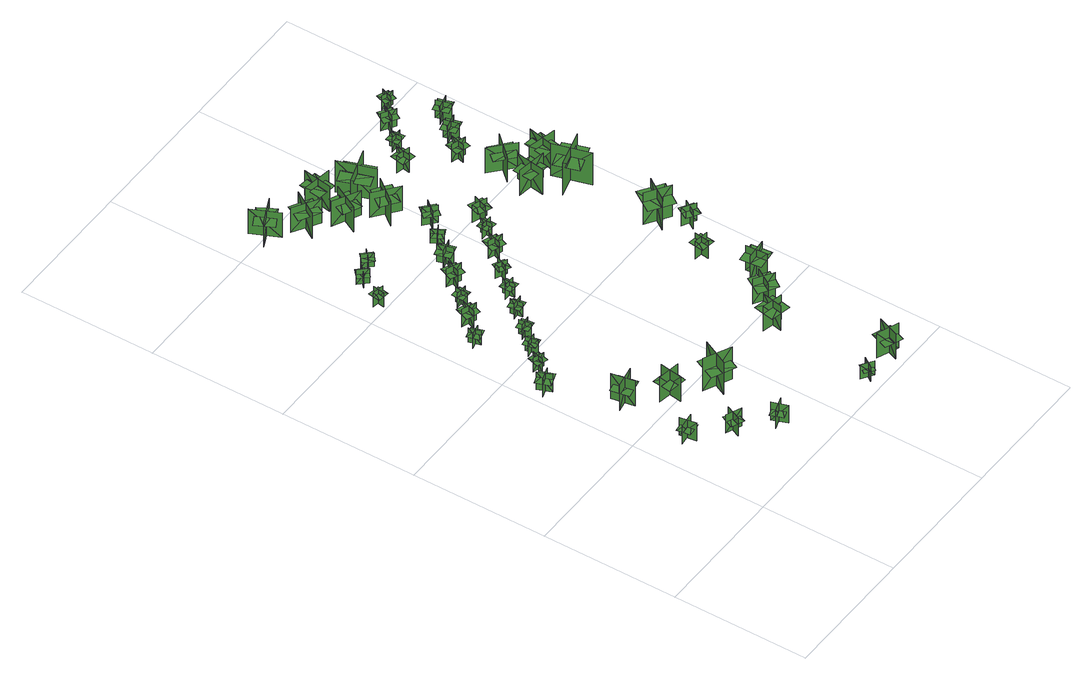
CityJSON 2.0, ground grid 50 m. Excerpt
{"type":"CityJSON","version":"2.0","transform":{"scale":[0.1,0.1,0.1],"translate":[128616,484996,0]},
"CityObjects":{
"tree1":{"type":"SolitaryVegetationObject","geometry":[{"type":"MultiSurface","lod":"1","boundaries":[[[0,1,2]],[[0,2,3]],[[4,5,6]],[[4,6,7]],[[8,9,10]],[[8,10,11]],[[8,12,13]],[[8,13,9]]]}]},
"tree2":{"type":"SolitaryVegetationObject","geometry":[{"type":"MultiSurface","lod":"1","boundaries":[[[14,15,16]],[[14,16,17]],[[18,19,20]],[[18,20,21]],[[22,23,24]],[[22,24,25]],[[22,25,26]],[[22,26,27]]]}]},
"tree3":{"type":"SolitaryVegetationObject","geometry":[{"type":"MultiSurface","lod":"1","boundaries":[[[28,29,30]],[[28,30,31]],[[32,33,34]],[[32,34,35]],[[36,37,38]],[[36,38,39]],[[36,40,41]],[[36,41,37]]]}]},
"tree4":{"type":"SolitaryVegetationObject","geometry":[{"type":"MultiSurface","lod":"1","boundaries":[[[42,43,44]],[[42,44,45]],[[46,47,48]],[[46,48,49]],[[50,51,52]],[[50,52,53]],[[50,54,55]],[[50,55,51]]]}]},
"tree5":{"type":"SolitaryVegetationObject","geometry":[{"type":"MultiSurface","lod":"1","boundaries":[[[56,57,58]],[[56,58,59]],[[60,61,62]],[[60,62,63]],[[64,65,66]],[[64,66,67]],[[64,68,69]],[[64,69,65]]]}]},
"tree6":{"type":"SolitaryVegetationObject","geometry":[{"type":"MultiSurface","lod":"1","boundaries":[[[70,71,72]],[[70,72,73]],[[74,75,76]],[[74,76,77]],[[78,79,80]],[[78,80,81]],[[78,81,82]],[[78,82,83]]]}]},
"tree7":{"type":"SolitaryVegetationObject","geometry":[{"type":"MultiSurface","lod":"1","boundaries":[[[84,85,86]],[[84,86,87]],[[88,89,90]],[[88,90,91]],[[92,93,94]],[[92,94,95]],[[92,96,97]],[[92,97,93]]]}]},
"tree8":{"type":"SolitaryVegetationObject","geometry":[{"type":"MultiSurface","lod":"1","boundaries":[[[98,99,100]],[[98,100,101]],[[102,103,104]],[[102,104,105]],[[106,107,108]],[[106,108,109]],[[106,109,110]],[[106,110,111]]]}]},
"tree9":{"type":"SolitaryVegetationObject","geometry":[{"type":"MultiSurface","lod":"1","boundaries":[[[112,113,114]],[[112,114,115]],[[116,117,118]],[[116,118,119]],[[120,121,122]],[[120,122,123]],[[120,123,124]],[[120,124,125]]]}]},
"tree10":{"type":"SolitaryVegetationObject","geometry":[{"type":"MultiSurface","lod":"1","boundaries":[[[126,127,128]],[[126,128,129]],[[130,131,132]],[[130,132,133]],[[134,135,136]],[[134,136,137]],[[134,138,139]],[[134,139,135]]]}]},
"tree11":{"type":"SolitaryVegetationObject","geometry":[{"type":"MultiSurface","lod":"1","boundaries":[[[140,141,142]],[[140,142,143]],[[144,145,146]],[[144,146,147]],[[148,149,150]],[[148,150,151]],[[148,151,152]],[[148,152,153]]]}]},
"tree12":{"type":"SolitaryVegetationObject","geometry":[{"type":"MultiSurface","lod":"1","boundaries":[[[154,155,156]],[[154,156,157]],[[158,159,160]],[[158,160,161]],[[162,163,164]],[[162,164,165]],[[162,165,166]],[[162,166,167]]]}]},
"tree13":{"type":"SolitaryVegetationObject","geometry":[{"type":"MultiSurface","lod":"1","boundaries":[[[168,169,170]],[[168,170,171]],[[172,173,174]],[[172,174,175]],[[176,177,178]],[[176,178,179]],[[176,179,180]],[[176,180,181]]]}]},
"tree14":{"type":"SolitaryVegetationObject","geometry":[{"type":"MultiSurface","lod":"1","boundaries":[[[182,183,184]],[[182,184,185]],[[186,187,188]],[[186,188,189]],[[190,191,192]],[[190,192,193]],[[190,193,194]],[[190,194,195]]]}]},
"tree15":{"type":"SolitaryVegetationObject","geometry":[{"type":"MultiSurface","lod":"1","boundaries":[[[196,197,198]],[[196,198,199]],[[200,201,202]],[[200,202,203]],[[204,205,206]],[[204,206,207]],[[204,207,208]],[[204,208,209]]]}]},
"tree16":{"type":"SolitaryVegetationObject","geometry":[{"type":"MultiSurface","lod":"1","boundaries":[[[210,211,212]],[[210,212,213]],[[214,215,216]],[[214,216,217]],[[218,219,220]],[[218,220,221]],[[218,221,222]],[[218,222,223]]]}]},
"tree17":{"type":"SolitaryVegetationObject","geometry":[{"type":"MultiSurface","lod":"1","boundaries":[[[224,225,226]],[[224,226,227]],[[228,229,230]],[[228,230,231]],[[232,233,234]],[[232,234,235]],[[232,236,237]],[[232,237,233]]]}]},
"tree18":{"type":"SolitaryVegetationObject","geometry":[{"type":"MultiSurface","lod":"1","boundaries":[[[238,239,240]],[[238,240,241]],[[242,243,244]],[[242,244,245]],[[246,247,248]],[[246,248,249]],[[246,249,250]],[[246,250,251]]]}]},
"tree19":{"type":"SolitaryVegetationObject","geometry":[{"type":"MultiSurface","lod":"1","boundaries":[[[252,253,254]],[[252,254,255]],[[256,257,258]],[[256,258,259]],[[260,261,262]],[[260,262,263]],[[260,263,264]],[[260,264,265]]]}]},
"tree20":{"type":"SolitaryVegetationObject","geometry":[{"type":"MultiSurface","lod":"1","boundaries":[[[266,267,268]],[[266,268,269]],[[270,271,272]],[[270,272,273]],[[274,275,276]],[[274,276,277]],[[274,277,278]],[[274,278,279]]]}]},
"tree21":{"type":"SolitaryVegetationObject","geometry":[{"type":"MultiSurface","lod":"1","boundaries":[[[280,281,282]],[[280,282,283]],[[284,285,286]],[[284,286,287]],[[288,289,290]],[[288,290,291]],[[288,291,292]],[[288,292,293]]]}]},
"tree22":{"type":"SolitaryVegetationObject","geometry":[{"type":"MultiSurface","lod":"1","boundaries":[[[294,295,296]],[[294,296,297]],[[298,299,300]],[[298,300,301]],[[302,303,304]],[[302,304,305]],[[302,305,306]],[[302,306,307]]]}]},
"tree23":{"type":"SolitaryVegetationObject","geometry":[{"type":"MultiSurface","lod":"1","boundaries":[[[308,309,310]],[[308,310,311]],[[312,313,314]],[[312,314,315]],[[316,317,318]],[[316,318,319]],[[316,319,320]],[[316,320,321]]]}]},
"tree24":{"type":"SolitaryVegetationObject","geometry":[{"type":"MultiSurface","lod":"1","boundaries":[[[322,323,324]],[[322,324,325]],[[326,327,328]],[[326,328,329]],[[330,331,332]],[[330,332,333]],[[330,334,335]],[[330,335,331]]]}]},
"tree25":{"type":"SolitaryVegetationObject","geometry":[{"type":"MultiSurface","lod":"1","boundaries":[[[336,337,338]],[[336,338,339]],[[340,341,342]],[[340,342,343]],[[344,345,346]],[[344,346,347]],[[344,347,348]],[[344,348,349]]]}]},
"tree26":{"type":"SolitaryVegetationObject","geometry":[{"type":"MultiSurface","lod":"1","boundaries":[[[350,351,352]],[[350,352,353]],[[354,355,356]],[[354,356,357]],[[358,359,360]],[[358,360,361]],[[358,361,362]],[[358,362,363]]]}]},
"tree27":{"type":"SolitaryVegetationObject","geometry":[{"type":"MultiSurface","lod":"1","boundaries":[[[364,365,366]],[[364,366,367]],[[368,369,370]],[[368,370,371]],[[372,373,374]],[[372,374,375]],[[372,375,376]],[[372,376,377]]]}]},
"tree28":{"type":"SolitaryVegetationObject","geometry":[{"type":"MultiSurface","lod":"1","boundaries":[[[378,379,380]],[[378,380,381]],[[382,383,384]],[[382,384,385]],[[386,387,388]],[[386,388,389]],[[386,389,390]],[[386,390,391]]]}]},
"tree29":{"type":"SolitaryVegetationObject","geometry":[{"type":"MultiSurface","lod":"1","boundaries":[[[392,393,394]],[[392,394,395]],[[396,397,398]],[[396,398,399]],[[400,401,402]],[[400,402,403]],[[400,403,404]],[[400,404,405]]]}]},
"tree30":{"type":"SolitaryVegetationObject","geometry":[{"type":"MultiSurface","lod":"1","boundaries":[[[406,407,408]],[[406,408,409]],[[410,411,412]],[[410,412,413]],[[414,415,416]],[[414,416,417]],[[414,417,418]],[[414,418,419]]]}]},
"tree31":{"type":"SolitaryVegetationObject","geometry":[{"type":"MultiSurface","lod":"1","boundaries":[[[420,421,422]],[[420,422,423]],[[424,425,426]],[[424,426,427]],[[428,429,430]],[[428,430,431]],[[428,431,432]],[[428,432,433]]]}]},
"tree32":{"type":"SolitaryVegetationObject","geometry":[{"type":"MultiSurface","lod":"1","boundaries":[[[434,435,436]],[[434,436,437]],[[438,439,440]],[[438,440,441]],[[442,443,444]],[[442,444,445]],[[442,445,446]],[[442,446,447]]]}]},
"tree33":{"type":"SolitaryVegetationObject","geometry":[{"type":"MultiSurface","lod":"1","boundaries":[[[448,449,450]],[[448,450,451]],[[452,453,454]],[[452,454,455]],[[456,457,458]],[[456,458,459]],[[456,459,460]],[[456,460,461]]]}]},
"tree34":{"type":"SolitaryVegetationObject","geometry":[{"type":"MultiSurface","lod":"1","boundaries":[[[462,463,464]],[[462,464,465]],[[466,467,468]],[[466,468,469]],[[470,471,472]],[[470,472,473]],[[470,473,474]],[[470,474,475]]]}]},
"tree35":{"type":"SolitaryVegetationObject","geometry":[{"type":"MultiSurface","lod":"1","boundaries":[[[476,477,478]],[[476,478,479]],[[480,481,482]],[[480,482,483]],[[484,485,486]],[[484,486,487]],[[484,487,488]],[[484,488,489]]]}]},
"tree36":{"type":"SolitaryVegetationObject","geometry":[{"type":"MultiSurface","lod":"1","boundaries":[[[490,491,492]],[[490,492,493]],[[494,495,496]],[[494,496,497]],[[498,499,500]],[[498,500,501]],[[498,501,502]],[[498,502,503]]]}]},
"tree37":{"type":"SolitaryVegetationObject","geometry":[{"type":"MultiSurface","lod":"1","boundaries":[[[504,505,506]],[[504,506,507]],[[508,509,510]],[[508,510,511]],[[512,513,514]],[[512,514,515]],[[512,515,516]],[[512,516,517]]]}]},
"tree38":{"type":"SolitaryVegetationObject","geometry":[{"type":"MultiSurface","lod":"1","boundaries":[[[518,519,520]],[[518,520,521]],[[522,523,524]],[[522,524,525]],[[526,527,528]],[[526,528,529]],[[526,529,530]],[[526,530,531]]]}]},
"tree39":{"type":"SolitaryVegetationObject","geometry":[{"type":"MultiSurface","lod":"1","boundaries":[[[532,533,534]],[[532,534,535]],[[536,537,538]],[[536,538,539]],[[540,541,542]],[[540,542,543]],[[540,543,544]],[[540,544,545]]]}]},
"tree40":{"type":"SolitaryVegetationObject","geometry":[{"type":"MultiSurface","lod":"1","boundaries":[[[546,547,548]],[[546,548,549]],[[550,551,552]],[[550,552,553]],[[554,555,556]],[[554,556,557]],[[554,557,558]],[[554,558,559]]]}]},
"tree41":{"type":"SolitaryVegetationObject","geometry":[{"type":"MultiSurface","lod":"1","boundaries":[[[560,561,562]],[[560,562,563]],[[564,565,566]],[[564,566,567]],[[568,569,570]],[[568,570,571]],[[568,571,572]],[[568,572,573]]]}]},
"tree42":{"type":"SolitaryVegetationObject","geometry":[{"type":"MultiSurface","lod":"1","boundaries":[[[574,575,576]],[[574,576,577]],[[578,579,580]],[[578,580,581]],[[582,583,584]],[[582,584,585]],[[582,585,586]],[[582,586,587]]]}]},
"tree43":{"type":"SolitaryVegetationObject","geometry":[{"type":"MultiSurface","lod":"1","boundaries":[[[588,589,590]],[[588,590,591]],[[592,593,594]],[[592,594,595]],[[596,597,598]],[[596,598,599]],[[596,599,600]],[[596,600,601]]]}]},
"tree44":{"type":"SolitaryVegetationObject","geometry":[{"type":"MultiSurface","lod":"1","boundaries":[[[602,603,604]],[[602,604,605]],[[606,607,608]],[[606,608,609]],[[610,611,612]],[[610,612,613]],[[610,613,614]],[[610,614,615]]]}]},
"tree45":{"type":"SolitaryVegetationObject","geometry":[{"type":"MultiSurface","lod":"1","boundaries":[[[616,617,618]],[[616,618,619]],[[620,621,622]],[[620,622,623]],[[624,625,626]],[[624,626,627]],[[624,627,628]],[[624,628,629]]]}]},
"tree46":{"type":"SolitaryVegetationObject","geometry":[{"type":"MultiSurface","lod":"1","boundaries":[[[630,631,632]],[[630,632,633]],[[634,635,636]],[[634,636,637]],[[638,639,640]],[[638,640,641]],[[638,641,642]],[[638,642,643]]]}]},
"tree47":{"type":"SolitaryVegetationObject","geometry":[{"type":"MultiSurface","lod":"1","boundaries":[[[644,645,646]],[[644,646,647]],[[648,649,650]],[[648,650,651]],[[652,653,654]],[[652,654,655]],[[652,655,656]],[[652,656,657]]]}]},
"tree48":{"type":"SolitaryVegetationObject","geometry":[{"type":"MultiSurface","lod":"1","boundaries":[[[658,659,660]],[[658,660,661]],[[662,663,664]],[[662,664,665]],[[666,667,668]],[[666,668,669]],[[666,669,670]],[[666,670,671]]]}]},
"tree49":{"type":"SolitaryVegetationObject","geometry":[{"type":"MultiSurface","lod":"1","boundaries":[[[672,673,674]],[[672,674,675]],[[676,677,678]],[[676,678,679]],[[680,681,682]],[[680,682,683]],[[680,683,684]],[[680,684,685]]]}]},
"tree50":{"type":"SolitaryVegetationObject","geometry":[{"type":"MultiSurface","lod":"1","boundaries":[[[686,687,688]],[[686,688,689]],[[690,691,692]],[[690,692,693]],[[694,695,696]],[[694,696,697]],[[694,697,698]],[[694,698,699]]]}]},
"tree51":{"type":"SolitaryVegetationObject","geometry":[{"type":"MultiSurface","lod":"1","boundaries":[[[700,701,702]],[[700,702,703]],[[704,705,706]],[[704,706,707]],[[708,709,710]],[[708,710,711]],[[708,711,712]],[[708,712,713]]]}]}
},
"vertices":[
[137,369,32],[77,361,32],[77,361,110],[137,369,110],[107,392,32],[107,392,110],[115,332,110],[115,332,32],[134,366,80],[82,359,80],[84,335,80],[137,341,80],[131,391,80],[78,384,80],
[50,838,26],[31,890,26],[31,890,103],[50,838,103],[66,871,26],[14,852,26],[14,852,103],[66,871,103],[66,871,82],[56,897,82],[4,878,82],[14,852,82],[23,826,82],[75,845,82],
[233,291,31],[209,236,31],[209,236,109],[233,291,109],[198,277,31],[198,277,109],[253,253,109],[253,253,31],[234,286,79],[213,239,79],[235,229,79],[256,277,79],[211,297,79],[190,249,79],
[102,617,24],[185,633,24],[185,633,134],[102,617,134],[146,588,24],[146,588,134],[130,671,134],[130,671,24],[107,622,92],[179,635,92],[173,669,92],[101,655,92],[114,587,92],[186,601,92],
[361,176,32],[304,156,32],[304,156,110],[361,176,110],[327,192,32],[327,192,110],[347,135,110],[347,135,32],[358,172,80],[309,155,80],[317,132,80],[366,149,80],[350,196,80],[300,179,80],
[91,942,26],[133,929,26],[133,929,87],[91,942,87],[105,916,26],[117,958,26],[117,958,87],[105,916,87],[105,916,70],[126,909,70],[139,952,70],[117,958,70],[96,964,70],[84,922,70],
[287,520,24],[204,533,24],[204,533,133],[287,520,133],[256,563,24],[256,563,133],[243,479,133],[243,479,24],[282,518,91],[209,529,91],[204,495,91],[276,484,91],[287,553,91],[214,564,91],
[106,1150,22],[95,1192,22],[95,1192,83],[106,1150,83],[121,1175,22],[78,1164,22],[78,1164,83],[121,1175,83],[121,1175,66],[115,1196,66],[72,1185,66],[78,1164,66],[84,1142,66],[127,1154,66],
[186,1003,24],[143,995,24],[143,995,85],[186,1003,85],[162,1020,24],[170,976,24],[170,976,85],[162,1020,85],[162,1020,68],[140,1016,68],[148,972,68],[170,976,68],[191,980,68],[184,1023,68],
[321,447,27],[418,400,27],[418,400,168],[321,447,168],[344,383,27],[344,383,168],[391,480,168],[391,480,27],[329,448,114],[414,407,114],[433,446,114],[348,487,114],[309,407,114],[394,366,114],
[92,1519,32],[49,1525,32],[49,1525,94],[92,1519,94],[75,1542,32],[68,1499,32],[68,1499,94],[75,1542,94],[75,1542,76],[53,1546,76],[47,1502,76],[68,1499,76],[90,1495,76],[97,1539,76],
[141,1248,21],[193,1229,21],[193,1229,98],[141,1248,98],[156,1214,21],[175,1267,21],[175,1267,98],[156,1214,98],[156,1214,76],[182,1205,76],[201,1257,76],[175,1267,76],[149,1276,76],[130,1223,76],
[218,1082,20],[224,1038,20],[224,1038,82],[218,1082,82],[200,1058,20],[244,1065,20],[244,1065,82],[200,1058,82],[200,1058,65],[203,1036,65],[247,1043,65],[244,1065,65],[241,1087,65],[197,1080,65],
[107,1630,30],[137,1598,30],[137,1598,92],[107,1630,92],[106,1601,30],[138,1631,30],[138,1631,92],[106,1601,92],[106,1601,74],[121,1585,74],[153,1615,74],[138,1631,74],[123,1647,74],[90,1617,74],
[227,1330,21],[226,1286,21],[226,1286,82],[227,1330,82],[205,1310,21],[249,1309,21],[249,1309,82],[205,1310,82],[205,1310,65],[205,1288,65],[249,1287,65],[249,1309,65],[250,1331,65],[206,1332,65],
[264,1132,21],[308,1137,21],[308,1137,83],[264,1132,83],[287,1114,21],[281,1157,21],[281,1157,83],[287,1114,83],[287,1114,65],[309,1116,65],[303,1160,65],[281,1157,65],[259,1155,65],[265,1111,65],
[646,24,38],[674,64,38],[674,64,100],[646,24,100],[676,30,38],[676,30,100],[636,57,100],[636,57,38],[647,28,76],[670,63,76],[654,74,76],[630,39,76],[663,17,76],[687,51,76],
[208,1660,28],[175,1630,28],[175,1630,89],[208,1660,89],[178,1661,28],[208,1629,28],[208,1629,89],[178,1661,89],[178,1661,72],[162,1646,72],[192,1614,72],[208,1629,72],[225,1644,72],[195,1676,72],
[266,1392,21],[317,1370,21],[317,1370,98],[266,1392,98],[279,1358,21],[301,1409,21],[301,1409,98],[279,1358,98],[279,1358,76],[305,1347,76],[327,1398,76],[301,1409,76],[276,1420,76],[254,1369,76],
[347,1185,20],[346,1230,20],[346,1230,81],[347,1185,81],[367,1207,20],[323,1206,20],[323,1206,81],[367,1207,81],[367,1207,64],[367,1229,64],[323,1228,64],[323,1206,64],[324,1184,64],[368,1184,64],
[98,1979,15],[197,2025,15],[197,2025,123],[98,1979,123],[167,1954,15],[167,1954,123],[121,2053,123],[121,2053,15],[107,1983,95],[123,1950,95],[199,1990,95],[182,2022,95],[165,2054,95],[90,2015,95],
[328,1447,21],[381,1461,21],[381,1461,98],[328,1447,98],[360,1428,21],[345,1482,21],[345,1482,98],[360,1428,98],[360,1428,77],[386,1435,77],[372,1489,77],[345,1482,77],[319,1474,77],[333,1421,77],
[427,1269,18],[386,1287,18],[386,1287,80],[427,1269,80],[417,1297,18],[398,1256,18],[398,1256,80],[417,1297,80],[417,1297,62],[397,1306,62],[378,1266,62],[398,1256,62],[418,1247,62],[437,1287,62],
[776,16,37],[807,94,37],[807,94,146],[776,16,146],[824,37,37],[824,37,146],[746,68,146],[746,68,37],[775,22,104],[802,90,104],[770,103,104],[743,34,104],[808,9,104],[835,77,104],
[198,1943,17],[290,1885,17],[290,1885,125],[198,1943,125],[215,1872,17],[215,1872,125],[272,1964,125],[272,1964,17],[206,1938,97],[188,1906,97],[262,1864,97],[280,1896,97],[298,1927,97],[223,1969,97],
[704,408,9],[720,484,9],[720,484,117],[704,408,117],[747,436,9],[671,452,9],[671,452,117],[747,436,117],[747,436,87],[755,474,87],[679,490,87],[671,452,87],[664,414,87],[739,398,87],
[423,1507,22],[403,1546,22],[403,1546,83],[423,1507,83],[432,1535,22],[393,1514,22],[393,1514,83],[432,1535,83],[432,1535,66],[422,1554,66],[383,1534,66],[393,1514,66],[403,1495,66],[443,1515,66],
[448,1356,20],[500,1337,20],[500,1337,96],[448,1356,96],[463,1323,20],[482,1375,20],[482,1375,96],[463,1323,96],[463,1323,75],[489,1313,75],[508,1365,75],[482,1375,75],[456,1384,75],[437,1332,75],
[364,1875,16],[314,1779,16],[314,1779,125],[364,1875,125],[294,1853,16],[294,1853,125],[391,1803,125],[391,1803,16],[359,1867,96],[326,1882,96],[290,1805,96],[323,1790,96],[356,1775,96],[392,1852,96],
[349,1896,16],[367,2003,16],[367,2003,125],[349,1896,125],[408,1939,16],[408,1939,125],[301,1957,125],[301,1957,16],[350,1906,96],[386,1901,96],[397,1985,96],[361,1990,96],[325,1994,96],[314,1910,96],
[805,561,10],[764,496,10],[764,496,118],[805,561,118],[755,550,10],[821,509,10],[821,509,118],[755,550,118],[755,550,88],[734,517,88],[800,476,88],[821,509,88],[841,542,88],[775,583,88],
[461,1577,19],[497,1620,19],[497,1620,96],[461,1577,96],[498,1580,19],[456,1616,19],[456,1616,96],[498,1580,96],[498,1580,75],[516,1601,75],[474,1637,75],[456,1616,75],[438,1595,75],[480,1559,75],
[533,1399,21],[535,1443,21],[535,1443,83],[533,1399,83],[555,1419,21],[511,1421,21],[511,1421,83],[555,1419,83],[555,1419,66],[556,1441,66],[512,1443,66],[511,1421,66],[510,1399,66],[554,1397,66],
[470,1784,16],[402,1698,16],[402,1698,124],[470,1784,124],[397,1775,16],[397,1775,124],[482,1708,124],[482,1708,16],[464,1777,96],[434,1798,96],[384,1729,96],[414,1708,96],[443,1686,96],[493,1755,96],
[475,1798,16],[433,1931,16],[433,1931,155],[475,1798,155],[518,1881,16],[518,1881,155],[384,1839,155],[384,1839,16],[471,1809,118],[515,1825,118],[478,1928,118],[434,1912,118],[390,1896,118],[428,1794,118],
[610,1471,19],[558,1491,19],[558,1491,96],[610,1471,96],[595,1505,19],[575,1453,19],[575,1453,96],[595,1505,96],[595,1505,75],[569,1515,75],[550,1463,75],[575,1453,75],[601,1443,75],[621,1495,75],
[869,653,12],[876,576,12],[876,576,120],[869,653,120],[835,613,12],[913,620,12],[913,620,120],[835,613,120],[835,613,90],[839,575,90],[916,582,90],[913,620,90],[909,659,90],[832,652,90],
[865,800,25],[810,807,25],[810,807,102],[865,800,102],[842,829,25],[835,774,25],[835,774,102],[842,829,102],[842,829,80],[815,833,80],[808,778,80],[835,774,80],[863,771,80],[870,826,80],
[635,1785,19],[645,1839,19],[645,1839,96],[635,1785,96],[665,1805,19],[611,1816,19],[611,1816,96],[665,1805,96],[665,1805,74],[670,1832,74],[616,1843,74],[611,1816,74],[606,1788,74],[660,1778,74],
[853,1035,21],[935,980,21],[935,980,159],[853,1035,159],[865,970,21],[920,1053,21],[920,1053,159],[865,970,159],[865,970,120],[907,943,120],[962,1025,120],[920,1053,120],[879,1081,120],[824,998,120],
[964,905,20],[916,933,20],[916,933,97],[964,905,97],[955,940,20],[926,893,20],[926,893,97],[955,940,97],[955,940,75],[931,954,75],[903,907,75],[926,893,75],[950,879,75],[978,926,75],
[746,1436,19],[854,1420,19],[854,1420,128],[746,1436,128],[790,1378,19],[790,1378,128],[806,1485,128],[806,1485,19],[755,1434,99],[752,1398,99],[836,1390,99],[840,1426,99],[844,1462,99],[759,1470,99],
[682,1881,20],[727,1883,20],[727,1883,82],[682,1881,82],[704,1861,20],[702,1905,20],[702,1905,82],[704,1861,82],[704,1861,65],[727,1862,65],[724,1907,65],[702,1905,65],[680,1904,65],[682,1860,65],
[852,1512,17],[772,1585,17],[772,1585,126],[852,1512,126],[849,1585,17],[849,1585,126],[775,1504,126],[775,1504,17],[846,1518,97],[869,1546,97],[804,1601,97],[780,1573,97],[757,1545,97],[822,1490,97],
[749,1698,22],[802,1683,22],[802,1683,99],[749,1698,99],[767,1666,22],[781,1719,22],[781,1719,99],[767,1666,99],[767,1666,77],[794,1659,77],[808,1712,77],[781,1719,77],[755,1726,77],[740,1673,77],
[959,1360,19],[824,1324,19],[824,1324,159],[959,1360,159],[877,1406,19],[877,1406,159],[914,1271,159],[914,1271,19],[947,1357,122],[933,1401,122],[829,1368,122],[843,1324,122],[857,1280,122],[961,1313,122],
[900,1410,18],[924,1516,18],[924,1516,127],[900,1410,127],[961,1449,18],[961,1449,127],[855,1473,127],[855,1473,18],[902,1419,98],[938,1413,98],[953,1496,98],[917,1503,98],[882,1509,98],[867,1425,98],
[743,1966,20],[790,1937,20],[790,1937,97],[743,1966,97],[751,1930,20],[780,1977,20],[780,1977,97],[751,1930,97],[751,1930,76],[775,1915,76],[804,1963,76],[780,1977,76],[756,1991,76],[728,1944,76],
[829,1786,22],[842,1732,22],[842,1732,99],[829,1786,99],[810,1755,22],[864,1768,22],[864,1768,99],[810,1755,99],[810,1755,78],[816,1728,78],[870,1741,78],[864,1768,78],[857,1795,78],[803,1782,78],
[823,2017,21],[864,2002,21],[864,2002,83],[823,2017,83],[835,1990,21],[850,2032,21],[850,2032,83],[835,1990,83],[835,1990,65],[855,1982,65],[871,2024,65],[850,2032,65],[830,2040,65],[814,1998,65],
[891,1858,20],[906,1805,20],[906,1805,97],[891,1858,97],[873,1826,20],[926,1841,20],[926,1841,97],[873,1826,97],[873,1826,76],[881,1799,76],[934,1814,76],[926,1841,76],[919,1867,76],[866,1853,76]
]}
